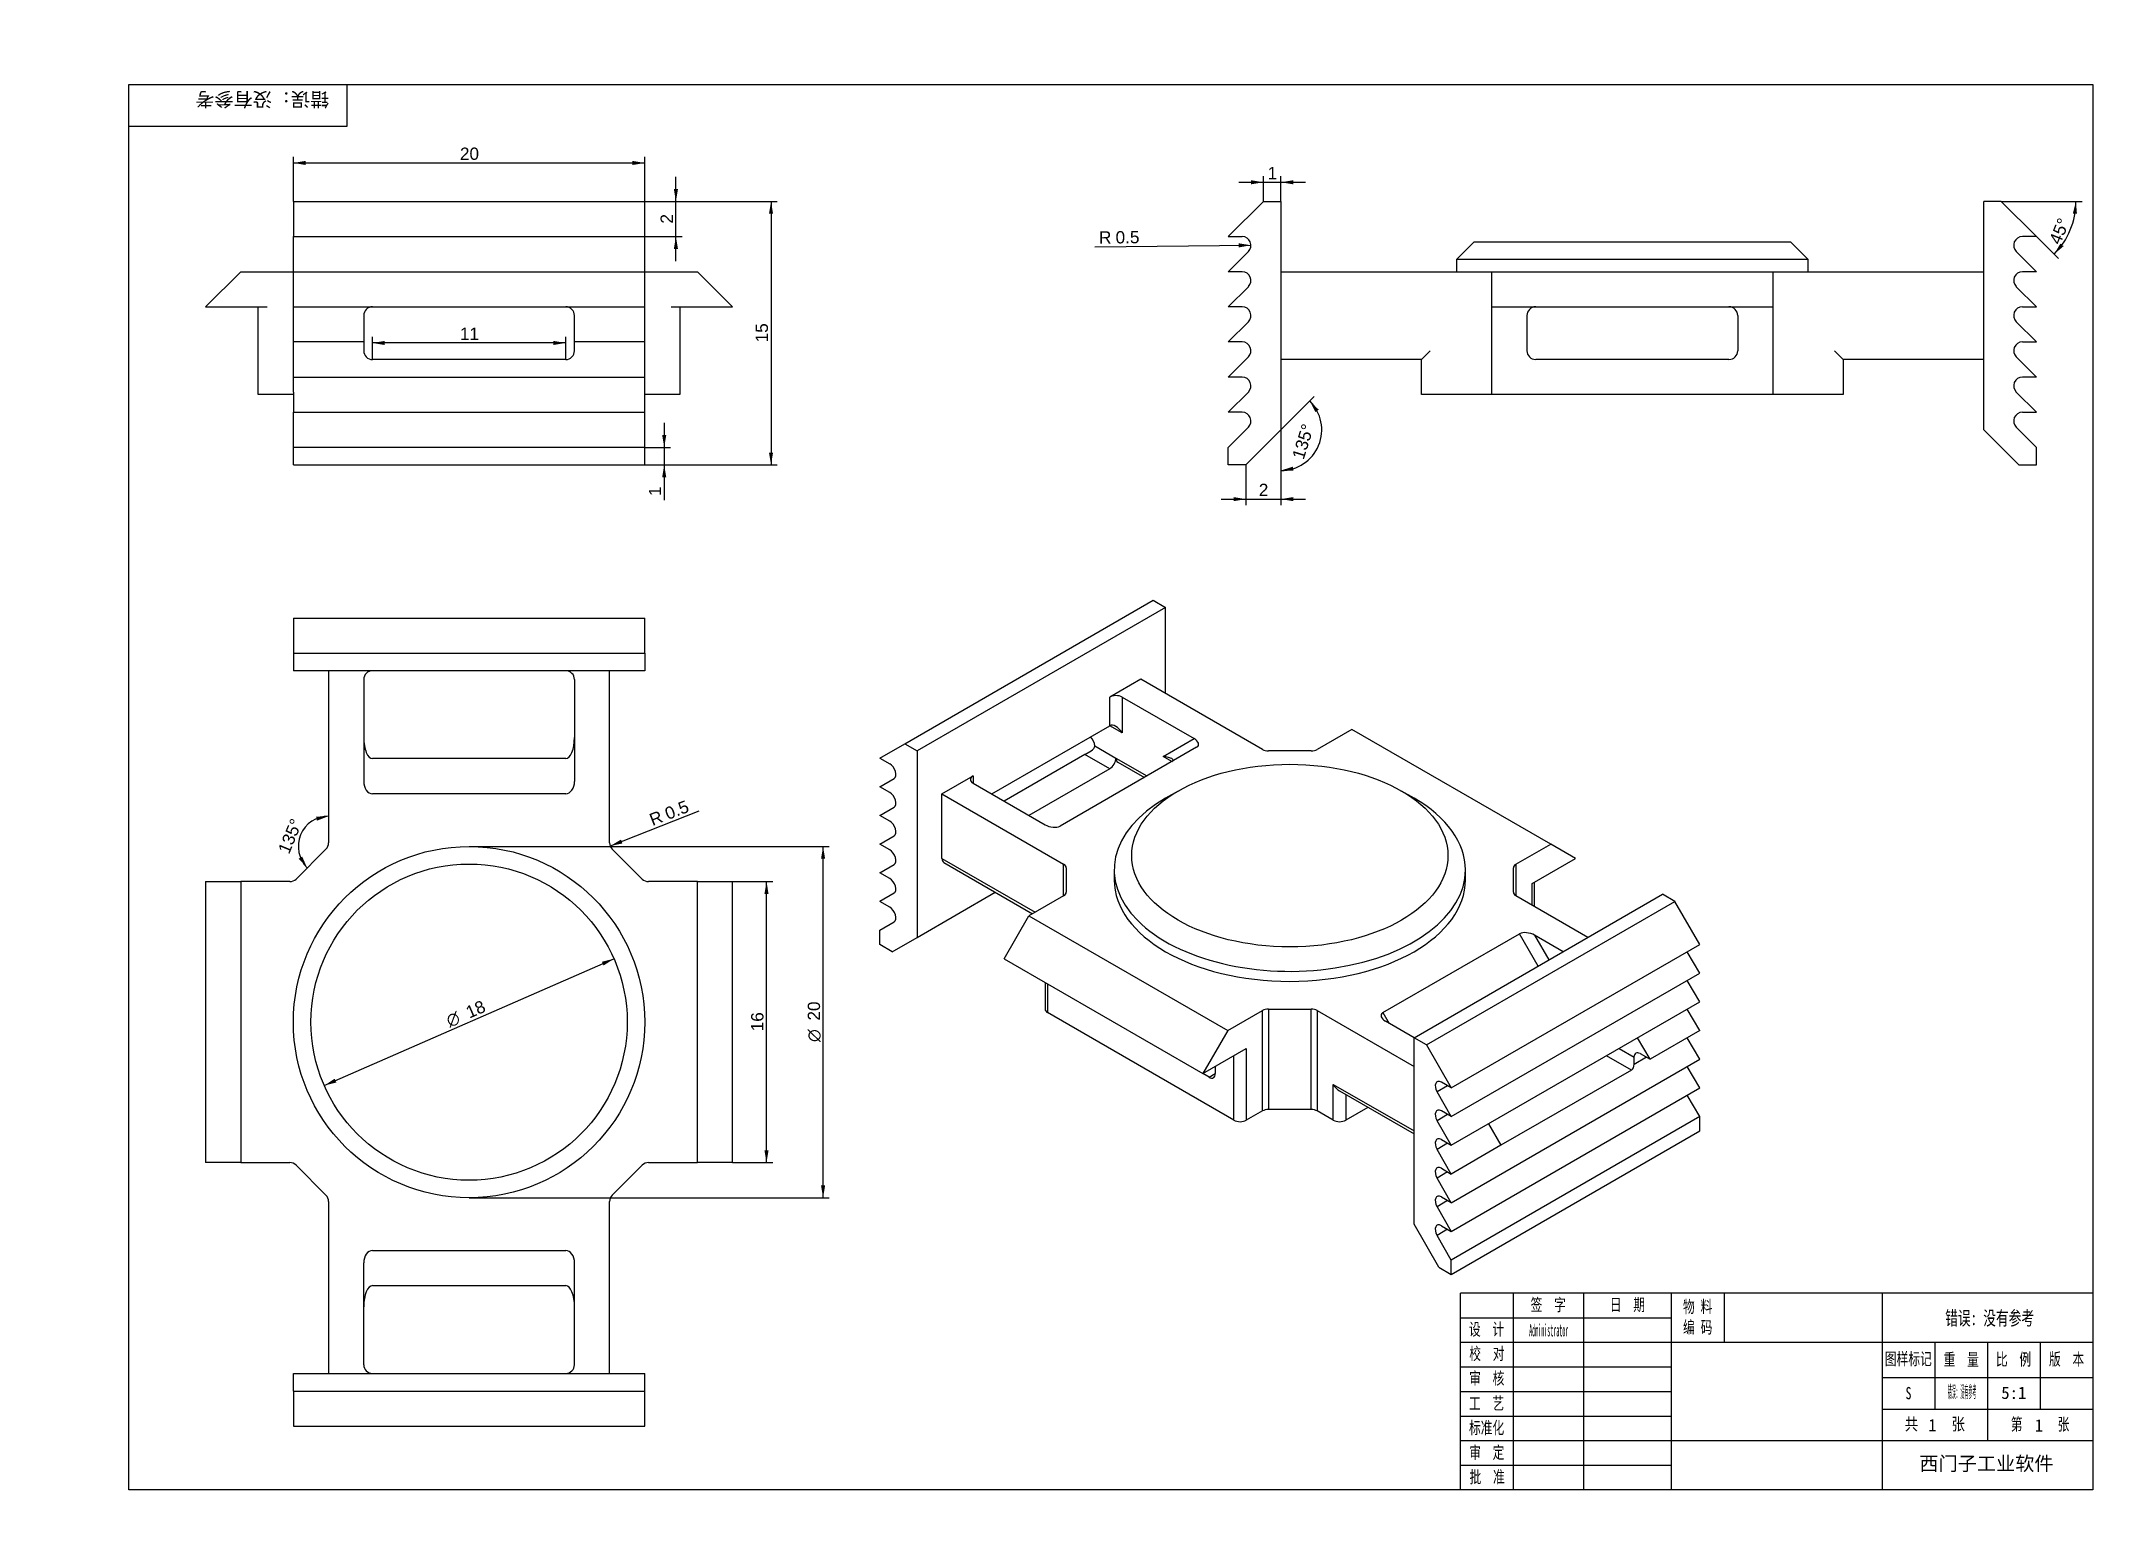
# Model space of a CAD drawing. Header units: millimetres. Extents: x 0 to 584, y 0 to 422.
import ezdxf
from ezdxf import colors
from ezdxf.entities.mleader import LeaderData, LeaderLine
from ezdxf.enums import TextEntityAlignment as Align
from ezdxf.math import Vec2, Vec3

# ---------------------------------------------------------------- set-up
doc = ezdxf.new("R2010")
doc.units = ezdxf.units.MM
for name, color, linetype in [('Default', 7, 'Continuous'), ('图框', 7, 'Continuous'), ('核心件', 7, 'Continuous')]:
    doc.layers.add(name, color=color, linetype=linetype)
doc.styles.add('SEACAD_Arial', font='arial.ttf')
doc.styles.add('SEACAD_Solid_Edge_ANSI1_Symbols', font='semeca1.ttf')
doc.dimstyles.new('国标', dxfattribs={"dimtxt": 3.5, "dimasz": 3.5, "dimexe": 1.75, "dimexo": 0, "dimgap": 0.875, "dimtad": 1, "dimlfac": 0.2, "dimdsep": 46, "dimtxsty": 'SEACAD_Arial', "dimblk1": '_SE_FILLED', "dimblk2": '_SE_FILLED', "dimsah": 1, "dimcen": 1.75, "dimadec": 1, "dimazin": 0, "dimtfac": 0.5, "dimtdec": 3, "dimtmove": 0, "dimatfit": 3, "dimfxl": 1, "dimarcsym": 0})

# ---------------------------------------------------------------- blocks, each defined once
blk = doc.blocks.new('SE')
at = {"layer": '核心件', "color": 7, "linetype": 'Continuous'}
for p, q in [((71.83, 376.71), (171.83, 376.71)), ((71.83, 376.71), (71.83, 366.71)), ((171.83, 366.71), (171.83, 376.71)), ((71.83, 366.71), (171.83, 366.71)), ((71.83, 362.44), (71.83, 366.71)), ((71.83, 356.71), (71.83, 362.44)), ((171.83, 362.44), (171.83, 366.71)), ((171.83, 356.71), (171.83, 362.44)), ((56.83, 356.71), (46.83, 346.71)), ((56.83, 356.71), (70.8, 356.71)), ((70.8, 356.71), (71.83, 356.71)), ((71.83, 356.71), (171.83, 356.71)), ((71.83, 352.44), (71.83, 356.71)), ((171.83, 356.71), (172.87, 356.71)), ((171.83, 352.44), (171.83, 356.71)), ((172.87, 356.71), (186.83, 356.71)), ((196.83, 346.71), (186.83, 356.71)), ((71.83, 346.71), (71.83, 352.44)), ((171.83, 346.71), (171.83, 352.44)), ((46.83, 346.71), (64.33, 346.71)), ((61.83, 321.71), (61.83, 346.71)), ((71.83, 346.71), (171.83, 346.71)), ((71.83, 342.44), (71.83, 346.71)), ((171.83, 342.44), (171.83, 346.71)), ((179.33, 346.71), (196.83, 346.71)), ((181.83, 346.71), (181.83, 321.71)), ((71.83, 336.71), (71.83, 342.44)), ((91.83, 344.21), (91.83, 342.44)), ((91.83, 342.44), (91.83, 336.71)), ((151.83, 342.44), (151.83, 344.21)), ((151.83, 336.71), (151.83, 342.44)), ((171.83, 336.71), (171.83, 342.44)), ((91.83, 336.71), (71.83, 336.71)), ((71.83, 332.44), (71.83, 336.71)), ((91.83, 336.71), (91.83, 334.21)), ((171.83, 336.71), (151.83, 336.71)), ((151.83, 334.21), (151.83, 336.71)), ((171.83, 332.44), (171.83, 336.71)), ((71.83, 326.71), (71.83, 332.44)), ((149.33, 331.71), (94.33, 331.71)), ((171.83, 326.71), (171.83, 332.44)), ((64.33, 321.71), (61.83, 321.71)), ((70.8, 321.71), (64.33, 321.71)), ((71.83, 321.71), (70.8, 321.71)), ((71.83, 326.71), (171.83, 326.71)), ((71.83, 322.44), (71.83, 326.71)), ((71.83, 322.44), (71.83, 316.71)), ((171.83, 322.44), (171.83, 326.71)), ((171.83, 316.71), (171.83, 322.44)), ((172.87, 321.71), (171.83, 321.71)), ((179.33, 321.71), (172.87, 321.71)), ((181.83, 321.71), (179.33, 321.71)), ((71.83, 316.71), (171.83, 316.71)), ((71.83, 312.44), (71.83, 316.71)), ((171.83, 312.44), (171.83, 316.71)), ((71.83, 306.71), (71.83, 312.44)), ((171.83, 306.71), (171.83, 312.44)), ((171.83, 306.71), (71.83, 306.71)), ((71.83, 301.71), (71.83, 306.71)), ((171.83, 301.71), (171.83, 306.71)), ((71.83, 301.71), (171.83, 301.71))]:
    blk.add_line(p, q, dxfattribs=at)
for centre, start, end in [((94.33, 344.21), 90, 180), ((149.33, 344.21), 0, 90), ((94.33, 334.21), 180, 225), ((149.33, 334.21), 315, 0), ((94.33, 334.21), 225, 270), ((149.33, 334.21), 270, 315)]:
    blk.add_arc(centre, 2.5, start, end, dxfattribs=at)
blk = doc.blocks.new('SE1')
at = {"layer": '核心件', "color": 7, "linetype": 'Continuous'}
for p, q in [((337.9, 366.71), (347.9, 376.71)), ((347.9, 376.71), (352.9, 376.71)), ((352.9, 376.71), (352.9, 311.71)), ((552.9, 311.71), (552.9, 376.71)), ((557.9, 376.71), (552.9, 376.71)), ((557.9, 376.71), (567.9, 366.71)), ((337.9, 366.71), (341.86, 366.71)), ((337.9, 356.71), (343.63, 362.44)), ((407.9, 365.21), (402.9, 360.21)), ((407.9, 365.21), (497.9, 365.21)), ((502.9, 360.21), (497.9, 365.21)), ((567.9, 356.71), (562.17, 362.44)), ((567.9, 366.71), (563.93, 366.71)), ((341.86, 356.71), (337.9, 356.71)), ((352.9, 356.71), (401.86, 356.71)), ((401.86, 356.71), (403.63, 356.71)), ((502.9, 360.21), (402.9, 360.21)), ((402.9, 360.21), (402.9, 356.71)), ((403.63, 356.71), (412.17, 356.71)), ((412.17, 356.71), (412.9, 356.71)), ((412.9, 356.71), (492.9, 356.71)), ((412.9, 346.71), (412.9, 356.71)), ((492.9, 356.71), (492.9, 346.71)), ((492.9, 356.71), (493.63, 356.71)), ((493.63, 356.71), (502.17, 356.71)), ((502.17, 356.71), (503.93, 356.71)), ((502.9, 356.71), (502.9, 360.21)), ((503.93, 356.71), (552.9, 356.71)), ((567.9, 356.71), (563.93, 356.71)), ((337.9, 346.71), (343.63, 352.44)), ((567.9, 346.71), (562.17, 352.44)), ((341.86, 346.71), (337.9, 346.71)), ((412.9, 346.71), (492.9, 346.71)), ((412.9, 321.71), (412.9, 346.71)), ((492.9, 346.71), (492.9, 321.71)), ((563.93, 346.71), (567.9, 346.71)), ((337.9, 336.71), (343.63, 342.44)), ((422.9, 344.21), (422.9, 334.21)), ((482.9, 344.21), (482.9, 334.21)), ((567.9, 336.71), (562.17, 342.44)), ((341.86, 336.71), (337.9, 336.71)), ((395.4, 334.21), (392.9, 331.71)), ((512.9, 331.71), (510.4, 334.21)), ((563.93, 336.71), (567.9, 336.71)), ((337.9, 326.71), (343.63, 332.44)), ((392.9, 331.71), (352.9, 331.71)), ((392.9, 321.71), (392.9, 331.71)), ((480.4, 331.71), (425.4, 331.71)), ((512.9, 331.71), (512.9, 321.71)), ((552.9, 331.71), (512.9, 331.71)), ((567.9, 326.71), (562.17, 332.44)), ((341.86, 326.71), (337.9, 326.71)), ((343.63, 322.44), (337.9, 316.71)), ((395.4, 321.71), (392.9, 321.71)), ((401.86, 321.71), (395.4, 321.71)), ((403.63, 321.71), (401.86, 321.71)), ((412.17, 321.71), (403.63, 321.71)), ((412.9, 321.71), (412.17, 321.71)), ((415.4, 321.71), (412.9, 321.71)), ((490.4, 321.71), (415.4, 321.71)), ((492.9, 321.71), (490.4, 321.71)), ((493.63, 321.71), (492.9, 321.71)), ((502.17, 321.71), (493.63, 321.71)), ((503.93, 321.71), (502.17, 321.71)), ((510.4, 321.71), (503.93, 321.71)), ((512.9, 321.71), (510.4, 321.71)), ((562.17, 322.44), (567.9, 316.71)), ((567.9, 326.71), (563.93, 326.71)), ((341.86, 316.71), (337.9, 316.71)), ((563.93, 316.71), (567.9, 316.71)), ((337.9, 306.71), (343.63, 312.44)), ((342.9, 301.71), (352.9, 311.71)), ((562.9, 301.71), (552.9, 311.71)), ((567.9, 306.71), (562.17, 312.44)), ((337.9, 301.71), (337.9, 306.71)), ((567.9, 301.71), (567.9, 306.71)), ((342.9, 301.71), (337.9, 301.71)), ((562.9, 301.71), (567.9, 301.71))]:
    blk.add_line(p, q, dxfattribs=at)
for centre, start, end in [((341.86, 364.21), 315, 90), ((563.93, 364.21), 90, 225), ((341.86, 354.21), 315, 90), ((563.93, 354.21), 90, 225), ((341.86, 344.21), 315, 90), ((425.4, 344.21), 90, 180), ((480.4, 344.21), 0, 90), ((563.93, 344.21), 90, 225), ((341.86, 334.21), 315, 90), ((425.4, 334.21), 180, 270), ((480.4, 334.21), 270, 0), ((563.93, 334.21), 90, 225), ((341.86, 324.21), 315, 90), ((563.93, 324.21), 90, 225), ((341.86, 314.21), 315, 90), ((563.93, 314.21), 90, 225)]:
    blk.add_arc(centre, 2.5, start, end, dxfattribs=at)
blk = doc.blocks.new('SE2')
at = {"layer": '核心件', "color": 7, "linetype": 'Continuous'}
for p, q in [((71.83, 258.12), (171.83, 258.12)), ((71.83, 258.12), (71.83, 248.12)), ((171.83, 248.12), (171.83, 258.12)), ((71.83, 248.12), (171.83, 248.12)), ((71.83, 248.12), (71.83, 243.12)), ((171.83, 248.12), (171.83, 243.12)), ((171.83, 243.12), (71.83, 243.12)), ((81.83, 243.12), (81.83, 194.15)), ((91.83, 240.62), (91.83, 211.65)), ((151.83, 240.62), (151.83, 211.65)), ((161.83, 194.15), (161.83, 243.12)), ((149.33, 218.12), (94.33, 218.12)), ((149.33, 208.12), (94.33, 208.12)), ((81.1, 192.39), (72.57, 183.85)), ((171.1, 183.85), (162.57, 192.39)), ((46.83, 183.12), (46.83, 103.12)), ((46.83, 183.12), (56.83, 183.12)), ((56.83, 183.12), (56.83, 103.12)), ((70.8, 183.12), (56.83, 183.12)), ((186.83, 183.12), (172.87, 183.12)), ((186.83, 103.12), (186.83, 183.12)), ((186.83, 183.12), (196.83, 183.12)), ((196.83, 103.12), (196.83, 183.12)), ((56.83, 103.12), (46.83, 103.12)), ((56.83, 103.12), (70.8, 103.12)), ((72.57, 102.39), (81.1, 93.85)), ((162.57, 93.85), (171.1, 102.39)), ((172.87, 103.12), (186.83, 103.12)), ((196.83, 103.12), (186.83, 103.12)), ((81.83, 92.08), (81.83, 43.12)), ((161.83, 43.12), (161.83, 92.08)), ((94.33, 78.12), (149.33, 78.12)), ((91.83, 45.62), (91.83, 74.58)), ((151.83, 45.62), (151.83, 74.58)), ((94.33, 68.12), (149.33, 68.12)), ((71.83, 43.12), (171.83, 43.12)), ((71.83, 38.12), (71.83, 43.12)), ((171.83, 38.12), (171.83, 43.12)), ((71.83, 38.12), (171.83, 38.12)), ((71.83, 38.12), (71.83, 28.12)), ((171.83, 28.12), (171.83, 38.12)), ((71.83, 28.12), (171.83, 28.12))]:
    blk.add_line(p, q, dxfattribs=at)
for radius in [50, 45]:
    blk.add_circle((121.83, 143.12), radius, dxfattribs=at)
for centre, start, end in [((94.33, 240.62), 90, 180), ((149.33, 240.62), 0, 90), ((79.33, 194.15), 315, 0), ((164.33, 194.15), 180, 225), ((70.8, 185.62), 270, 315), ((172.87, 185.62), 225, 270), ((70.8, 100.62), 45, 90), ((172.87, 100.62), 90, 135), ((79.33, 92.08), 0, 45), ((164.33, 92.08), 135, 180), ((94.33, 45.62), 180, 270), ((149.33, 45.62), 270, 0)]:
    blk.add_arc(centre, 2.5, start, end, dxfattribs=at)
for centre, major_axis, ratio, start_param, end_param in [((94.33, 224.15), (0, 6.04), 0.414214, 1.570796, 3.141593), ((149.33, 224.15), (0, -6.04), 0.414214, 0, 1.570796), ((94.33, 211.65), (0, 3.54), 0.707107, 1.570796, 3.141593), ((149.33, 211.65), (0, -3.54), 0.707107, 0, 1.570796), ((94.33, 74.58), (0, 3.54), 0.707107, 0, 1.570796), ((149.33, 74.58), (0, 3.54), 0.707107, 4.712389, 6.283185), ((94.33, 62.08), (0, 6.04), 0.414214, 0, 1.570796), ((149.33, 62.08), (0, -6.04), 0.414214, 1.570796, 3.141593)]:
    blk.add_ellipse(centre, major_axis=major_axis, ratio=ratio, start_param=start_param, end_param=end_param, dxfattribs=at)
blk = doc.blocks.new('SE3')
at = {"layer": '核心件', "color": 7, "linetype": 'Continuous'}
for p, q in [((245.81, 222.36), (316.52, 263.19)), ((316.52, 263.19), (320.06, 261.14)), ((320.06, 261.14), (249.35, 220.32)), ((320.06, 236.65), (320.06, 261.14)), ((312.99, 240.73), (304.15, 235.63)), ((347.61, 220.74), (312.99, 240.73)), ((304.15, 227.46), (304.15, 235.63)), ((307.69, 235.63), (328.17, 223.8)), ((307.69, 235.63), (307.69, 225.42)), ((238.74, 218.28), (245.81, 222.36)), ((245.81, 222.36), (249.35, 220.32)), ((270.56, 208.07), (304.15, 227.46)), ((307.69, 225.42), (304.15, 227.46)), ((319.33, 218.7), (328.17, 223.8)), ((373.09, 226.44), (363.22, 220.74)), ((429.66, 193.78), (373.09, 226.44)), ((238.74, 218.28), (241.55, 216.66)), ((249.35, 220.32), (249.35, 167.25)), ((297.08, 219.3), (274.1, 206.03)), ((328.9, 221.34), (290.01, 198.89)), ((297.08, 219.3), (298.85, 220.32)), ((304.15, 215.22), (297.08, 219.3)), ((299.88, 221.76), (305.92, 218.28)), ((305.92, 218.28), (314.76, 213.18)), ((306.44, 217.13), (314.02, 212.75)), ((321.83, 217.26), (319.33, 218.7)), ((361.45, 220.32), (349.38, 220.32)), ((238.74, 210.11), (242.8, 212.45)), ((256.42, 208.07), (265.26, 213.18)), ((265.26, 213.18), (265.26, 211.13)), ((265.26, 211.13), (285.74, 199.31)), ((304.15, 215.22), (281.17, 201.95)), ((241.55, 208.5), (238.74, 210.11)), ((256.42, 208.07), (291.04, 188.08)), ((256.42, 189.7), (256.42, 208.07)), ((323.6, 208.89), (320.06, 206.85)), ((390.77, 206.85), (387.24, 208.89)), ((238.74, 201.95), (242.8, 204.29)), ((241.55, 200.33), (238.74, 201.95)), ((238.74, 193.78), (242.8, 196.12)), ((241.55, 192.17), (238.74, 193.78)), ((419.79, 188.08), (429.66, 193.78)), ((436.73, 189.7), (429.66, 193.78)), ((238.74, 185.62), (242.8, 187.96)), ((256.42, 189.7), (282.94, 174.39)), ((256.94, 188.56), (282.21, 173.97)), ((291.04, 179.07), (291.04, 188.08)), ((291.78, 187.06), (291.78, 180.09)), ((419.06, 180.09), (419.06, 187.06)), ((419.79, 188.08), (419.79, 179.07)), ((424.36, 182.56), (436.73, 189.7)), ((241.55, 184), (238.74, 185.62)), ((305.42, 186.44), (305.42, 183.58)), ((405.42, 183.58), (405.42, 186.44)), ((424.36, 176.43), (424.36, 182.56)), ((425.09, 176.01), (425.09, 182.98)), ((242.8, 179.79), (238.74, 177.45)), ((241.55, 175.84), (238.74, 177.45)), ((249.35, 167.25), (271.6, 180.09)), ((291.04, 179.07), (281.17, 173.37)), ((390.77, 138.67), (461.48, 179.49)), ((394.31, 136.63), (465.02, 177.45)), ((440.27, 167.25), (419.79, 179.07)), ((465.02, 177.45), (461.48, 179.49)), ((472.09, 165.21), (465.02, 177.45)), ((238.74, 169.29), (242.8, 171.63)), ((274.1, 161.12), (281.17, 173.37)), ((281.17, 173.37), (337.74, 140.71)), ((238.74, 165.21), (238.74, 169.29)), ((242.28, 163.17), (238.74, 165.21)), ((242.28, 163.17), (249.35, 167.25)), ((381.93, 145.81), (420.82, 168.27)), ((401.38, 124.38), (472.09, 165.21)), ((426.13, 159.08), (420.82, 168.27)), ((425.09, 167.85), (429.14, 160.82)), ((433.2, 163.17), (425.09, 167.85)), ((274.1, 161.12), (330.67, 128.46)), ((472.09, 157.04), (468.55, 163.17)), ((285.74, 154.4), (285.74, 146.84)), ((286.47, 153.98), (286.47, 145.81)), ((401.38, 116.22), (472.09, 157.04)), ((472.09, 148.88), (468.55, 155)), ((337.74, 140.71), (347.61, 146.41)), ((347.61, 117.83), (347.61, 146.41)), ((349.38, 146.84), (361.45, 146.84)), ((349.38, 146.84), (349.38, 118.26)), ((361.45, 118.26), (361.45, 146.84)), ((363.22, 146.41), (390.77, 130.51)), ((363.22, 146.41), (363.22, 117.83)), ((401.38, 108.05), (472.09, 148.88)), ((472.09, 140.71), (468.55, 146.84)), ((339.51, 115.2), (286.47, 145.81)), ((337.74, 140.71), (330.67, 128.46)), ((381.93, 145.81), (383.7, 142.75)), ((390.77, 138.67), (382.66, 143.35)), ((472.09, 140.71), (457.95, 132.55)), ((330.67, 128.46), (343.04, 135.61)), ((343.04, 135.61), (343.04, 115.2)), ((390.77, 85.6), (390.77, 138.67)), ((394.31, 136.63), (390.77, 138.67)), ((394.31, 136.63), (401.38, 124.38)), ((449.11, 135.61), (453.38, 133.14)), ((457.95, 132.55), (454.41, 138.67)), ((472.09, 132.55), (468.55, 138.67)), ((334.2, 130.51), (334.2, 128.46)), ((339.51, 115.2), (339.51, 133.57)), ((401.38, 91.72), (472.09, 132.55)), ((452.64, 129.48), (415.52, 108.05)), ((452.64, 129.48), (445.57, 133.57)), ((456.91, 133.14), (453.38, 131.1)), ((453.38, 131.1), (453.38, 133.14)), ((455.14, 134.16), (457.95, 132.55)), ((472.09, 124.38), (468.55, 130.51)), ((332.43, 127.44), (330.67, 128.46)), ((332.43, 127.44), (334.2, 128.46)), ((367.79, 115.2), (367.79, 125.4)), ((367.79, 125.4), (390.77, 112.13)), ((369.56, 123.54), (390.77, 111.29)), ((400.34, 124.98), (397.32, 123.24)), ((401.38, 116.22), (397.32, 123.24)), ((401.38, 124.38), (398.57, 126)), ((401.38, 83.56), (472.09, 124.38)), ((347.61, 117.83), (343.04, 115.2)), ((361.45, 118.26), (349.38, 118.26)), ((367.79, 115.2), (363.22, 117.83)), ((371.33, 122.52), (371.33, 115.2)), ((377.66, 118.86), (371.33, 115.2)), ((400.34, 116.81), (397.32, 115.07)), ((401.38, 116.22), (398.57, 117.83)), ((472.09, 116.22), (468.55, 122.34)), ((401.38, 108.05), (397.32, 115.07)), ((472.09, 116.22), (401.38, 75.39)), ((401.38, 71.31), (472.09, 112.13)), ((411.98, 114.18), (415.52, 108.05)), ((472.09, 112.13), (472.09, 116.22)), ((400.34, 108.65), (397.32, 106.91)), ((401.38, 99.89), (397.32, 106.91)), ((398.57, 109.67), (401.38, 108.05)), ((415.52, 108.05), (401.38, 99.89)), ((400.34, 100.48), (397.32, 98.74)), ((398.57, 101.51), (401.38, 99.89)), ((401.38, 91.72), (397.32, 98.74)), ((400.34, 92.32), (397.32, 90.58)), ((397.32, 90.58), (401.38, 83.56)), ((401.38, 91.72), (398.57, 93.34)), ((397.84, 73.35), (390.77, 85.6)), ((400.34, 84.15), (397.32, 82.41)), ((401.38, 75.39), (397.32, 82.41)), ((398.57, 85.18), (401.38, 83.56)), ((397.84, 73.35), (401.38, 71.31)), ((401.38, 71.31), (401.38, 75.39))]:
    blk.add_line(p, q, dxfattribs=at)
for centre, major_axis, ratio, start_param, end_param in [((305.92, 234.61), (-2.5, 0), 0.57735, 3.926991, 5.497787), ((305.92, 224.4), (1.77, -3.06), 0.57735, 1.570796, 3.141593), ((298.11, 222.78), (-1.25, 2.17), 0.57735, 3.926991, 5.139468), ((326.4, 222.78), (-3.03, 0.81), 0.517638, 2.663934, 4.234731), ((241.55, 214.62), (-1.25, 2.17), 0.57735, 3.141593, 5.497787), ((296.35, 221.76), (3.54, 0), 0.57735, 5.497787, 6.283185), ((304.15, 217.26), (1.25, 2.17), 0.57735, 3.926991, 5.497787), ((307.69, 219.3), (1.25, 2.17), 0.57735, 2.356194, 3.141593), ((317.56, 217.68), (-4.62, 0), 0.239146, 2.748894, 4.31969), ((349.38, 221.76), (2.5, 0), 0.57735, 3.926991, 4.712389), ((361.45, 221.76), (2.5, 0), 0.57735, 4.712389, 5.497787), ((267.03, 212.15), (2.5, 0), 0.57735, 2.356194, 3.926991), ((241.55, 206.45), (-1.25, 2.17), 0.57735, 3.141593, 5.497787), ((355.42, 186.44), (50, 0), 0.57735, 2.356194, 6.283185), ((355.42, 186.44), (50, 0), 0.57735, 0, 0.785398), ((241.55, 198.29), (-1.25, 2.17), 0.57735, 3.141593, 5.497787), ((287.51, 200.33), (3.03, -0.81), 0.517638, 4.234731, 5.805527), ((241.55, 190.12), (-1.25, 2.17), 0.57735, 3.141593, 5.497787), ((258.19, 190.72), (1.25, 2.17), 0.57735, 2.356194, 3.141593), ((289.28, 187.06), (-2.5, 0), 0.57735, 3.141593, 3.926991), ((421.56, 187.06), (-2.5, 0), 0.57735, 5.497787, 6.283185), ((241.55, 181.96), (-1.25, 2.17), 0.57735, 3.141593, 5.497787), ((355.42, 183.58), (50, 0), 0.57735, 3.141593, 6.283185), ((241.55, 173.79), (-1.25, 2.17), 0.57735, 3.141593, 5.497787), ((289.28, 180.09), (2.5, 0), 0.57735, 5.497787, 6.283185), ((421.56, 180.09), (2.5, 0), 0.57735, 3.141593, 3.926991), ((423.32, 166.82), (-3.03, 0.81), 0.517638, 4.234731, 5.805527), ((288.24, 146.84), (2.5, 0), 0.57735, 3.141593, 3.926991), ((349.38, 145.39), (-2.5, 0), 0.57735, 4.712389, 5.497787), ((361.45, 145.39), (-2.5, 0), 0.57735, 3.926991, 4.712389), ((384.43, 144.37), (3.03, -0.81), 0.517638, 2.663934, 4.234731), ((455.14, 132.12), (1.25, -2.17), 0.57735, 2.356194, 3.926991), ((450.88, 132.55), (-1.77, 3.06), 0.57735, 3.141593, 3.926991), ((332.43, 129.48), (-1.25, 2.17), 0.57735, 2.356194, 3.926991), ((369.56, 126.42), (1.77, -3.06), 0.57735, 4.712389, 5.497787), ((398.57, 123.96), (1.25, -2.17), 0.57735, 2.356194, 4.712389), ((349.38, 116.81), (2.5, 0), 0.57735, 1.570796, 2.356194), ((361.45, 116.81), (2.5, 0), 0.57735, 0.785398, 1.570796), ((398.57, 115.79), (1.25, -2.17), 0.57735, 2.356194, 4.712389), ((341.27, 116.22), (2.5, 0), 0.57735, 3.926991, 5.497787), ((369.56, 116.22), (2.5, 0), 0.57735, 3.926991, 5.497787), ((398.57, 107.63), (1.25, -2.17), 0.57735, 2.356194, 4.712389), ((398.57, 99.46), (1.25, -2.17), 0.57735, 2.356194, 4.712389), ((398.57, 91.3), (1.25, -2.17), 0.57735, 2.356194, 4.712389), ((398.57, 83.13), (1.25, -2.17), 0.57735, 2.356194, 4.712389)]:
    blk.add_ellipse(centre, major_axis=major_axis, ratio=ratio, start_param=start_param, end_param=end_param, dxfattribs=at)
blk.add_ellipse((355.42, 190.52), major_axis=(-45, 0), ratio=0.57735, dxfattribs=at)
blk = doc.blocks.new('DMBLK1')
at = {"layer": 'Default', "linetype": 'Continuous'}
for points in [[(75.33, 388.24), (71.83, 387.65), (75.33, 387.07)], [(168.33, 388.24), (168.33, 387.07), (171.83, 387.65)]]:
    blk.add_hatch(color=7, dxfattribs=at).paths.add_polyline_path(points)
at = {"layer": 'Default', "color": 7, "linetype": 'Continuous'}
for p, q in [((71.83, 376.71), (71.83, 389.4)), ((71.83, 387.65), (171.83, 387.65)), ((171.83, 376.71), (171.83, 389.4))]:
    blk.add_line(p, q, dxfattribs=at)
at = {"layer": 'Default', "color": 7, "linetype": 'Continuous', "style": 'SEACAD_Arial'}
blk.add_text('20', height=3.5, dxfattribs=at).set_placement((119.22, 392.03), align=Align.TOP_LEFT)
blk = doc.blocks.new('_SE_FILLED')
at = {"color": 0}
blk.add_line((0, 0), (-1, 0), dxfattribs=at)
blk.add_solid([(0, 0), (-1, -0.1665), (-1, 0.1665), (0, 0)], dxfattribs=at)
blk = doc.blocks.new('DMBLK2')
at = {"layer": 'Default', "linetype": 'Continuous'}
blk.add_hatch(color=7, dxfattribs=at).paths.add_polyline_path([(165.48, 193.98), (165.05, 195.06), (162.01, 193.24)])
at = {"layer": 'Default', "color": 7, "linetype": 'Continuous'}
blk.add_line((187.18, 203.14), (162.01, 193.24), dxfattribs=at)
at = {"layer": 'Default', "color": 7, "linetype": 'Continuous', "style": 'SEACAD_Arial'}
for s, p in [('0.5', (177.14, 203.89)), ('R', (172.75, 202.17))]:
    blk.add_text(s, height=3.5, rotation=21.48052, dxfattribs=at).set_placement(p, align=Align.TOP_LEFT)
blk = doc.blocks.new('DMBLK3')
at = {"layer": 'Default', "linetype": 'Continuous'}
blk.add_hatch(color=7, dxfattribs=at).paths.add_polyline_path([(340.86, 364.78), (340.87, 363.61), (344.36, 364.23)])
at = {"layer": 'Default', "color": 7, "linetype": 'Continuous'}
blk.add_line((299.92, 363.8), (344.36, 364.23), dxfattribs=at)
at = {"layer": 'Default', "color": 7, "linetype": 'Continuous', "style": 'SEACAD_Arial'}
for s, p in [('R', (301.1, 368.19)), ('0.5', (305.81, 368.24))]:
    blk.add_text(s, height=3.5, rotation=0.54926, dxfattribs=at).set_placement(p, align=Align.TOP_LEFT)
blk = doc.blocks.new('DMBLK4')
at = {"layer": 'Default', "linetype": 'Continuous'}
for points in [[(181.28, 380.21), (180.11, 380.21), (180.69, 376.71)], [(181.28, 363.21), (180.69, 366.71), (180.11, 363.21)]]:
    blk.add_hatch(color=7, dxfattribs=at).paths.add_polyline_path(points)
at = {"layer": 'Default', "color": 7, "linetype": 'Continuous'}
for p, q in [((180.69, 359.71), (180.69, 383.71)), ((171.83, 376.71), (182.44, 376.71)), ((171.83, 366.71), (182.44, 366.71))]:
    blk.add_line(p, q, dxfattribs=at)
at = {"layer": 'Default', "color": 7, "linetype": 'Continuous', "style": 'SEACAD_Arial'}
blk.add_text('2', height=3.5, rotation=90, dxfattribs=at).set_placement((176.32, 370.4), align=Align.TOP_LEFT)
blk = doc.blocks.new('DMBLK5')
at = {"layer": 'Default', "linetype": 'Continuous'}
for points in [[(208.34, 373.21), (207.76, 376.71), (207.18, 373.21)], [(208.34, 305.21), (207.18, 305.21), (207.76, 301.71)]]:
    blk.add_hatch(color=7, dxfattribs=at).paths.add_polyline_path(points)
at = {"layer": 'Default', "color": 7, "linetype": 'Continuous'}
for p, q in [((171.83, 376.71), (209.51, 376.71)), ((207.76, 376.71), (207.76, 301.71)), ((171.83, 301.71), (209.51, 301.71))]:
    blk.add_line(p, q, dxfattribs=at)
at = {"layer": 'Default', "color": 7, "linetype": 'Continuous', "style": 'SEACAD_Arial'}
blk.add_text('15', height=3.5, rotation=90, dxfattribs=at).set_placement((203.38, 336.59), align=Align.TOP_LEFT)
blk = doc.blocks.new('DMBLK6')
at = {"layer": 'Default', "linetype": 'Continuous'}
for points in [[(177.95, 310.21), (176.78, 310.21), (177.36, 306.71)], [(177.95, 298.21), (177.36, 301.71), (176.78, 298.21)]]:
    blk.add_hatch(color=7, dxfattribs=at).paths.add_polyline_path(points)
at = {"layer": 'Default', "color": 7, "linetype": 'Continuous'}
for p, q in [((177.36, 313.71), (177.36, 291.64)), ((171.83, 306.71), (179.11, 306.71)), ((171.83, 301.71), (179.11, 301.71))]:
    blk.add_line(p, q, dxfattribs=at)
at = {"layer": 'Default', "color": 7, "linetype": 'Continuous', "style": 'SEACAD_Arial'}
blk.add_text('1', height=3.5, rotation=90, dxfattribs=at).set_placement((172.99, 292.86), align=Align.TOP_LEFT)
blk = doc.blocks.new('DMBLK7')
at = {"layer": 'Default', "linetype": 'Continuous'}
for points in [[(97.83, 337), (94.33, 336.42), (97.83, 335.84)], [(145.83, 337), (145.83, 335.84), (149.33, 336.42)]]:
    blk.add_hatch(color=7, dxfattribs=at).paths.add_polyline_path(points)
at = {"layer": 'Default', "color": 7, "linetype": 'Continuous'}
for p, q in [((94.33, 331.71), (94.33, 338.17)), ((149.33, 336.42), (94.33, 336.42)), ((149.33, 331.71), (149.33, 338.17))]:
    blk.add_line(p, q, dxfattribs=at)
at = {"layer": 'Default', "color": 7, "linetype": 'Continuous', "style": 'SEACAD_Arial'}
blk.add_text('11', height=3.5, dxfattribs=at).set_placement((119.22, 340.8), align=Align.TOP_LEFT)
blk = doc.blocks.new('DMBLK8')
at = {"layer": 'Default', "linetype": 'Continuous'}
for points in [[(207.06, 179.62), (206.48, 183.12), (205.89, 179.62)], [(207.06, 106.62), (205.89, 106.62), (206.48, 103.12)]]:
    blk.add_hatch(color=7, dxfattribs=at).paths.add_polyline_path(points)
at = {"layer": 'Default', "color": 7, "linetype": 'Continuous'}
for p, q in [((196.83, 183.12), (208.23, 183.12)), ((206.48, 103.12), (206.48, 183.12)), ((196.83, 103.12), (208.23, 103.12))]:
    blk.add_line(p, q, dxfattribs=at)
at = {"layer": 'Default', "color": 7, "linetype": 'Continuous', "style": 'SEACAD_Arial'}
blk.add_text('16', height=3.5, rotation=90, dxfattribs=at).set_placement((202.1, 140.5), align=Align.TOP_LEFT)
blk = doc.blocks.new('DMBLK9')
at = {"layer": 'Default', "linetype": 'Continuous'}
for points in [[(159.62, 160.29), (160.09, 159.22), (163.06, 161.16)], [(83.58, 127.01), (80.61, 125.08), (84.05, 125.94)]]:
    blk.add_hatch(color=7, dxfattribs=at).paths.add_polyline_path(points)
at = {"layer": 'Default', "color": 7, "linetype": 'Continuous'}
blk.add_line((80.61, 125.08), (163.06, 161.16), dxfattribs=at)
for s, style, p in [('O', 'SEACAD_Solid_Edge_ANSI1_Symbols', (114.9, 144.86)), ('18', 'SEACAD_Arial', (120.48, 147.3))]:
    blk.add_text(s, height=3.5, rotation=23.63633, dxfattribs=dict(at, style=style)).set_placement(p, align=Align.TOP_LEFT)
blk = doc.blocks.new('DMBLK10')
at = {"layer": 'Default', "linetype": 'Continuous'}
for points in [[(223.16, 189.62), (222.58, 193.12), (222, 189.62)], [(223.16, 96.62), (222, 96.62), (222.58, 93.12)]]:
    blk.add_hatch(color=7, dxfattribs=at).paths.add_polyline_path(points)
at = {"layer": 'Default', "color": 7, "linetype": 'Continuous'}
for p, q in [((121.83, 193.12), (224.33, 193.12)), ((222.58, 93.12), (222.58, 193.12)), ((121.83, 93.12), (224.33, 93.12))]:
    blk.add_line(p, q, dxfattribs=at)
for s, style, p in [('20', 'SEACAD_Arial', (218.21, 143.55)), ('O', 'SEACAD_Solid_Edge_ANSI1_Symbols', (218.21, 137.46))]:
    blk.add_text(s, height=3.5, rotation=90, dxfattribs=dict(at, style=style)).set_placement(p, align=Align.TOP_LEFT)
blk = doc.blocks.new('DMBLK11')
at = {"layer": 'Default', "linetype": 'Continuous'}
for points in [[(344.4, 382.73), (344.4, 381.57), (347.9, 382.15)], [(356.4, 382.73), (352.9, 382.15), (356.4, 381.57)]]:
    blk.add_hatch(color=7, dxfattribs=at).paths.add_polyline_path(points)
at = {"layer": 'Default', "color": 7, "linetype": 'Continuous'}
for p, q in [((340.9, 382.15), (359.9, 382.15)), ((347.9, 376.71), (347.9, 383.9)), ((352.9, 376.71), (352.9, 383.9))]:
    blk.add_line(p, q, dxfattribs=at)
at = {"layer": 'Default', "color": 7, "linetype": 'Continuous', "style": 'SEACAD_Arial'}
blk.add_text('1', height=3.5, dxfattribs=at).set_placement((349.09, 386.52), align=Align.TOP_LEFT)
blk = doc.blocks.new('DMBLK12')
at = {"layer": 'Default', "linetype": 'Continuous'}
for points in [[(339.4, 291.39), (342.9, 291.97), (339.4, 292.55)], [(356.4, 291.39), (356.4, 292.55), (352.9, 291.97)]]:
    blk.add_hatch(color=7, dxfattribs=at).paths.add_polyline_path(points)
at = {"layer": 'Default', "color": 7, "linetype": 'Continuous'}
for p, q in [((352.9, 311.71), (352.9, 290.22)), ((342.9, 301.71), (342.9, 290.22)), ((335.9, 291.97), (359.9, 291.97))]:
    blk.add_line(p, q, dxfattribs=at)
at = {"layer": 'Default', "color": 7, "linetype": 'Continuous', "style": 'SEACAD_Arial'}
blk.add_text('2', height=3.5, dxfattribs=at).set_placement((346.59, 296.35), align=Align.TOP_LEFT)
blk = doc.blocks.new('DMBLK13')
at = {"layer": 'Default', "linetype": 'Continuous'}
for points in [[(363.64, 317.43), (361.1, 319.9), (362.7, 316.74)], [(356.27, 301.21), (352.9, 300.11), (356.45, 300.06)]]:
    blk.add_hatch(color=7, dxfattribs=at).paths.add_polyline_path(points)
at = {"layer": 'Default', "color": 7, "linetype": 'Continuous'}
for q in [(362.33, 321.14), (352.9, 298.36)]:
    blk.add_line((352.9, 311.71), q, dxfattribs=at)
blk.add_arc((352.9, 311.71), 11.6, 270, 45, dxfattribs=at)
at = {"layer": 'Default', "color": 7, "linetype": 'Continuous', "style": 'SEACAD_Arial'}
blk.add_text('135°', height=3.5, rotation=72.7328, dxfattribs=at).set_placement((355.99, 304.04), align=Align.TOP_LEFT)
blk = doc.blocks.new('DMBLK14')
at = {"layer": 'Default', "linetype": 'Continuous'}
for points in [[(78.52, 200.45), (81.83, 201.73), (78.29, 201.6)], [(73.33, 189.63), (75.74, 187.03), (74.31, 190.27)]]:
    blk.add_hatch(color=7, dxfattribs=at).paths.add_polyline_path(points)
at = {"layer": 'Default', "color": 7, "linetype": 'Continuous'}
blk.add_arc((81.83, 193.12), 8.61, 90, 225, dxfattribs=at)
at = {"layer": 'Default', "color": 7, "linetype": 'Continuous', "style": 'SEACAD_Arial'}
blk.add_text('135°', height=3.5, rotation=67.5, dxfattribs=at).set_placement((67.33, 192.05), align=Align.TOP_LEFT)
blk = doc.blocks.new('DMBLK15')
at = {"layer": 'Default', "linetype": 'Continuous'}
for points in [[(579.45, 373.17), (579.15, 376.71), (578.29, 373.27)], [(574.75, 364.72), (572.93, 361.67), (575.64, 363.97)]]:
    blk.add_hatch(color=7, dxfattribs=at).paths.add_polyline_path(points)
at = {"layer": 'Default', "color": 7, "linetype": 'Continuous'}
for p, q in [((557.9, 376.71), (580.9, 376.71)), ((567.9, 366.71), (574.17, 360.44))]:
    blk.add_line(p, q, dxfattribs=at)
blk.add_arc((557.9, 376.71), 21.26, 315, 0, dxfattribs=at)
at = {"layer": 'Default', "color": 7, "linetype": 'Continuous', "style": 'SEACAD_Arial'}
blk.add_text('45°', height=3.5, rotation=67.64199, dxfattribs=at).set_placement((571.39, 365.49), align=Align.TOP_LEFT)
blk = doc.blocks.new('_Dot')
at = {"color": 0, "linetype": 'ByBlock', "lineweight": -2}
blk.add_line((-0.5, 0), (-1, 0), dxfattribs=at)
at = {"color": 0, "linetype": 'ByBlock', "const_width": 0.5}
blk.add_lwpolyline([(-0.25, 0, 1), (0.25, 0, 1)], format="xyb", close=True, dxfattribs=at)

msp = doc.modelspace()

# ---------------------------------------------------------------- linework, layer by layer
at = {"layer": 'Default', "color": 7, "linetype": 'Continuous'}
for p, q in [((419, 66), (419, 10)), ((439, 66), (439, 10)), ((479, 66), (479, 52)), ((404, 59), (464, 59)), ((404, 52), (584, 52)), ((554, 52.003), (554, 24)), ((404, 45), (464, 45)), ((524, 33.003), (584, 33.003))]:
    msp.add_line(p, q, dxfattribs=at)
at = {"layer": '图框', "color": 7, "linetype": 'Continuous'}
for p, q in [((25, 10), (25, 410)), ((25, 410), (584, 410)), ((87, 410), (87, 398)), ((584, 410), (584, 10)), ((87, 398), (25, 398)), ((584, 66), (404, 66)), ((404, 10), (404, 66)), ((464, 10), (464, 66)), ((524, 66), (524, 10)), ((404, 10), (404, 59)), ((524, 52), (584, 52)), ((539, 52.003), (539, 33.003)), ((569, 52.003), (569, 33.003)), ((524, 42), (584, 42)), ((404, 38), (464, 38)), ((404, 31), (464, 31)), ((404, 24), (584, 24)), ((404, 17), (464, 17)), ((584, 10), (25, 10))]:
    msp.add_line(p, q, dxfattribs=at)

# ---------------------------------------------------------------- block references
at = {"layer": 'Default'}
for name in ['SE', 'SE1', 'SE3', 'SE2']:
    msp.add_blockref(name, (0, 0), dxfattribs=at)

# ---------------------------------------------------------------- texts
at = {"layer": '图框', "char_height": 3.5, "attachment_point": 5, "style": 'SEACAD_Arial'}
for s, insert, width in [('{\\f宋体|b0||i0||c0|p34;\\C7;\\H3.5;\\W0.7;签  字}', (428.965, 62.483), 19.96692), ('{\\f宋体|b0||i0||c0|p34;\\C7;\\H3.5;\\W0.7;日  期}', (451.498, 62.505), 25.04697), ('{\\f宋体|b0||i0||c0|p34;\\C7;\\H3.5;\\W0.7;物 料\\P}{\\f宋体|b0||i0||c0|p34;\\C7;\\H3.5;\\W0.7;编 码\\P}', (471.501, 59.027), 14.97053), ('{\\f宋体|b0||i0||c0|p34;\\C7;\\H3.5;\\W0.7;设  计}', (411.404, 55.493), 14.85119), ('{\\f宋体|b0||i0||c0|p34;\\C7;\\H3.5;\\W0.7;校  对}', (411.505, 48.562), 14.89547), ('{\\f宋体|b0||i0||c0|p34;\\C7;\\H3.5;\\W0.7;图样标记}', (531.443, 47.088), 14.83009), ('{\\f宋体|b0||i0||c0|p34;\\C7;\\H3.5;\\W0.7;重  量}', (546.504, 46.971), 14.90958), ('{\\f宋体|b0||i0||c0|p34;\\C7;\\H3.5;\\W0.7;比  例}', (561.387, 46.943), 14.95366), ('{\\f宋体|b0||i0||c0|p34;\\C7;\\H3.5;\\W0.7;版  本}', (576.496, 46.999), 15.0267), ('{\\f宋体|b0||i0||c0|p34;\\C7;\\H3.5;\\W0.7;审  核}', (411.466, 41.557), 14.97417), ('{\\f宋体|b0||i0||c0|p34;\\C7;\\H3.5;\\W0.7;工  艺}', (411.404, 34.474), 14.85119), ('{\\f宋体|b0||i0||c0|p34;\\C7;\\H3.5;\\W0.7;S}', (531.499, 37.501), 14.99928), ('{\\f宋体|b0||i0||c0|p34;\\C7;\\H3.5;\\W0.7;标准化}', (411.422, 27.476), 14.8165), ('{\\f宋体|b0||i0||c0|p34;\\C7;\\H3.5;\\W0.8;共     张}', (538.995, 28.503), 29.99971), ('{\\f宋体|b0||i0||c0|p34;\\C7;\\H3.5;\\W0.7;第      张}', (568.952, 28.47), 29.90382), ('{\\f宋体|b0||i0||c0|p34;\\C7;\\H3.5;\\W0.7;审  定}', (411.483, 20.442), 14.93948), ('{\\f宋体|b0||i0||c0|p34;\\C7;\\H3.5;\\W0.7;批  准}', (411.58, 13.472), 14.9364)]:
    msp.add_mtext(s, dxfattribs=dict(at, insert=insert, width=width))
at = {"layer": '图框', "insert": (553.684, 17.256), "char_height": 4, "width": 65.80738, "attachment_point": 5}
msp.add_mtext('{\\f宋体|b1||i0||c0|p34;\\C7;\\H4.;\\W1.;西门子工业软件}', dxfattribs=at)

# ---------------------------------------------------------------- dimensions: what is measured, and where the dimension line sits
at = {"layer": 'Default', "color": 7, "linetype": 'Continuous'}
for base, p1, p2, angle, picture, middle in [((71.835, 387.654), (71.835, 376.705), (171.835, 376.705), 0, 'DMBLK1', (121.835, 387.654)), ((347.897, 382.148), (347.897, 376.705), (352.897, 376.705), 0, 'DMBLK11', (350.397, 382.148)), ((180.692, 366.705), (171.835, 366.705), (171.835, 376.705), 90, 'DMBLK4', (180.692, 371.705)), ((207.759, 376.705), (171.835, 376.705), (171.835, 301.705), 270, 'DMBLK5', (207.759, 339.205)), ((177.362, 306.705), (171.835, 306.705), (171.835, 301.705), 270, 'DMBLK6', (177.362, 296.7)), ((206.477, 103.117), (196.835, 103.117), (196.835, 183.117), 90, 'DMBLK8', (206.477, 143.117))]:
    dim = msp.add_linear_dim(base=base, p1=p1, p2=p2, angle=angle, text='\\A1;<>', dimstyle='国标', dxfattribs=at)
    dim.commit()
    dim.dimension.update_dxf_attribs({"geometry": picture, "text_midpoint": middle, "dimtype": 161})
for base, line1, line2, picture, middle in [((363.61, 307.268), ((352.897, 311.705), (342.897, 301.705)), ((352.897, 311.705), (352.897, 376.705)), 'DMBLK13', (363.61, 307.268)), ((577.537, 368.571), ((557.897, 376.705), (552.897, 376.705)), ((557.897, 376.705), (567.897, 366.705)), 'DMBLK15', (577.537, 368.571)), ((73.877, 196.414), ((81.835, 193.117), (72.567, 183.85)), ((81.835, 193.117), (81.835, 243.117)), 'DMBLK14', (73.877, 196.414))]:
    dim = msp.add_angular_dim_2l(base=base, line1=line1, line2=line2, text='\\A1;<>', dimstyle='国标', override={"dimtolj": 1}, dxfattribs=at)
    dim.commit()
    dim.dimension.update_dxf_attribs({"geometry": picture, "text_midpoint": middle, "dimtype": 162})
for center, mpoint, picture, middle in [((341.862, 364.205), (344.362, 364.229), 'DMBLK3', (314.922, 363.947)), ((164.335, 194.153), (162.008, 193.237), 'DMBLK2', (173.215, 197.647))]:
    dim = msp.add_radius_dim(center=center, mpoint=mpoint, text='\\A1;<>', dimstyle='国标', override={"dimtolj": 1}, dxfattribs=at)
    dim.commit()
    dim.dimension.update_dxf_attribs({"geometry": picture, "text_midpoint": middle, "dimtype": 164})
for base, p1, p2, picture, middle in [((94.335, 336.421), (149.335, 331.705), (94.335, 331.705), 'DMBLK7', (121.835, 336.421)), ((352.897, 291.971), (342.897, 301.705), (352.897, 311.705), 'DMBLK12', (347.897, 291.971))]:
    dim = msp.add_linear_dim(base=base, p1=p1, p2=p2, text='\\A1;<>', dimstyle='国标', dxfattribs=at)
    dim.commit()
    dim.dimension.update_dxf_attribs({"geometry": picture, "text_midpoint": middle, "dimtype": 160})
dim = msp.add_linear_dim(base=(222.58, 193.117), p1=(121.835, 93.117), p2=(121.835, 193.117), angle=90.000003, text='\\A1;%%c<>', dimstyle='国标', override={"dimtolj": 1}, dxfattribs=at)
dim.commit()
dim.dimension.update_dxf_attribs({"geometry": 'DMBLK10', "text_midpoint": (222.58, 143.117), "dimtype": 161})
dim = msp.add_diameter_dim_2p(p1=(80.61, 125.075), p2=(163.06, 161.159), text='\\A1;<>', dimstyle='国标', override={"dimtmove": 1, "dimtolj": 1}, dxfattribs=at)
dim.commit()
dim.dimension.update_dxf_attribs({"geometry": 'DMBLK9', "text_midpoint": (121.835, 143.117), "dimtype": 163})

# ---------------------------------------------------------------- leaders
at = {"layer": '图框', "color": 7, "linetype": 'Continuous'}
ml = msp.add_multileader_mtext('Standard', dxfattribs=at)
ml.set_content('{\\pxsm0.9;\\f宋体|b0||i0||c0|p34;\\W1.; 错误: 没有参考\\P}', color=256)
ml.set_leader_properties()
ml.set_arrow_properties(name='DOT')
ml.build(insert=Vec2(0, 0))
ml.multileader.update_dxf_attribs({"leader_type": 0, "dogleg_length": 0})
ctx = ml.context
ctx.base_point, ctx.landing_gap_size = Vec3(87.678, 406.033), 1.4
ctx.text_align_type = 1
notes = []
notes.append((ctx, [(0, (0, 0, 0), (0, 0), (1, 0), 1, [])]))
ctx.mtext.insert, ctx.mtext.text_direction, ctx.mtext.alignment = Vec3(64.34, 403.743), Vec3(-1, 0), 2
ml = msp.add_multileader_mtext('Standard', dxfattribs=at)
ml.set_content('{\\pxsm0.9;\\f宋体|b0||i0||c0|p34;\\W0.6625579021; 错误: 没有参考\\P}', color=256)
ml.set_leader_properties()
ml.set_arrow_properties(name='DOT')
ml.build(insert=Vec2(0, 0))
ml.multileader.update_dxf_attribs({"leader_type": 0, "dogleg_length": 0})
ctx = ml.context
ctx.base_point, ctx.landing_gap_size = Vec3(537.561, 58.587), 1.4
ctx.text_align_type = 1
notes.append((ctx, [(0, (0, 0, 0), (0, 0), (1, 0), 1, [])]))
ctx.mtext.insert, ctx.mtext.alignment = Vec3(553.699, 60.877), 2
ml = msp.add_multileader_mtext('Standard', dxfattribs=at)
ml.set_content('{\\pxsm0.9;\\f宋体|b0||i0||c0|p34;\\W0.3003663004;Administrator\\P}', color=256)
ml.set_leader_properties()
ml.set_arrow_properties(name='DOT')
ml.build(insert=Vec2(0, 0))
ml.multileader.update_dxf_attribs({"leader_type": 0, "dogleg_length": 0, "arrow_head_size": 3.5})
ctx = ml.context
ctx.base_point, ctx.char_height, ctx.arrow_head_size, ctx.landing_gap_size = Vec3(422.269, 55.425), 3.5, 3.5, 1.225
ctx.text_align_type = 1
notes.append((ctx, [(0, (0, 0, 0), (0, 0), (1, 0), 1, [])]))
ctx.mtext.insert, ctx.mtext.alignment = Vec3(429.117, 57.175), 2
ml = msp.add_multileader_mtext('Standard', dxfattribs=at)
ml.set_content('{\\pxsm0.9;\\f宋体|b0||i0||c0|p34;\\W0.231395911; 错误: 没有参考\\P}', color=256)
ml.set_leader_properties()
ml.set_arrow_properties(name='DOT')
ml.build(insert=Vec2(0, 0))
ml.multileader.update_dxf_attribs({"leader_type": 0, "dogleg_length": 0, "arrow_head_size": 3.5})
ctx = ml.context
ctx.base_point, ctx.char_height, ctx.arrow_head_size, ctx.landing_gap_size = Vec3(540.095, 37.672), 3.5, 3.5, 1.225
ctx.text_align_type = 1
notes.append((ctx, [(0, (0, 0, 0), (0, 0), (1, 0), 1, [])]))
ctx.mtext.insert, ctx.mtext.alignment = Vec3(546.416, 39.676), 2
ml = msp.add_multileader_mtext('Standard', dxfattribs=at)
ml.set_content('{\\pxsm0.9;\\f宋体|b0||i0||c0|p34;\\W1.;5:1\\P}', color=256)
ml.set_leader_properties()
ml.set_arrow_properties(name='DOT')
ml.build(insert=Vec2(0, 0))
ml.multileader.update_dxf_attribs({"leader_type": 0, "dogleg_length": 0, "arrow_head_size": 3.5})
ctx = ml.context
ctx.base_point, ctx.char_height, ctx.arrow_head_size, ctx.landing_gap_size = Vec3(556.117, 37.614), 3.5, 3.5, 1.225
ctx.text_align_type = 1
notes.append((ctx, [(0, (0, 0, 0), (0, 0), (1, 0), 1, [])]))
ctx.mtext.insert, ctx.mtext.alignment = Vec3(561.468, 39.364), 2
ml = msp.add_multileader_mtext('Standard', dxfattribs=at)
ml.set_content('{\\pxsm0.9;\\f宋体|b0||i0||c0|p34;\\W1.;1\\P}', color=256)
ml.set_leader_properties()
ml.set_arrow_properties(name='DOT')
ml.build(insert=Vec2(0, 0))
ml.multileader.update_dxf_attribs({"leader_type": 0, "dogleg_length": 0, "arrow_head_size": 3.5})
ctx = ml.context
ctx.base_point, ctx.char_height, ctx.arrow_head_size, ctx.landing_gap_size = Vec3(536.073, 28.399), 3.5, 3.5, 1.225
ctx.text_align_type = 2
notes.append((ctx, [(0, (0, 0, 0), (0, 0), (1, 0), 1, [])]))
ctx.mtext.insert, ctx.mtext.alignment = Vec3(539.497, 30.149), 3
ml = msp.add_multileader_mtext('Standard', dxfattribs=at)
ml.set_content('{\\pxsm0.9;\\f宋体|b0||i0||c0|p34;\\W1.;1\\P}', color=256)
ml.set_leader_properties()
ml.set_arrow_properties(name='DOT')
ml.build(insert=Vec2(0, 0))
ml.multileader.update_dxf_attribs({"leader_type": 0, "dogleg_length": 0, "arrow_head_size": 3.5})
ctx = ml.context
ctx.base_point, ctx.char_height, ctx.arrow_head_size, ctx.landing_gap_size = Vec3(565.925, 28.326), 3.5, 3.5, 1.225
ctx.text_align_type = 1
notes.append((ctx, [(0, (0, 0, 0), (0, 0), (1, 0), 1, [])]))
ctx.mtext.insert, ctx.mtext.alignment = Vec3(568.637, 30.076), 2
for ctx, leaders in notes:
    for number, flags, end, landing, length, lines in leaders:
        leader = LeaderData()
        leader.index, (leader.has_last_leader_line, leader.has_dogleg_vector, leader.attachment_direction) = number, flags
        leader.last_leader_point, leader.dogleg_vector, leader.dogleg_length = Vec3(end), Vec3(landing), length
        for number, points, colour, breaks in lines:
            line = LeaderLine()
            line.index, line.vertices, line.color, line.breaks = number, Vec3.list(points), colors.encode_raw_color(colour), breaks
            leader.lines.append(line)
        ctx.leaders.append(leader)

doc.saveas('drawing.dxf')
